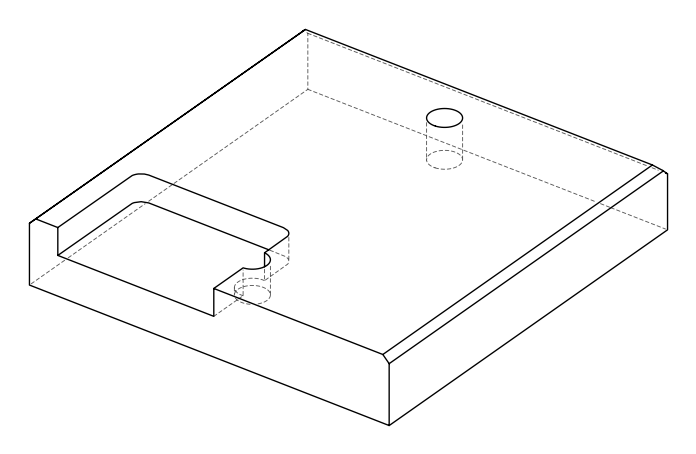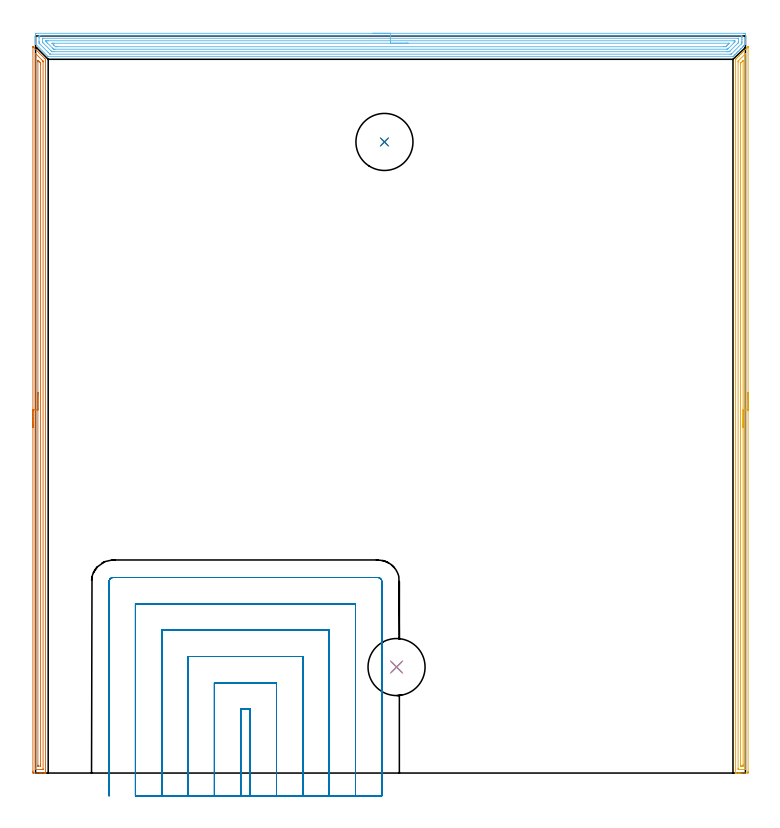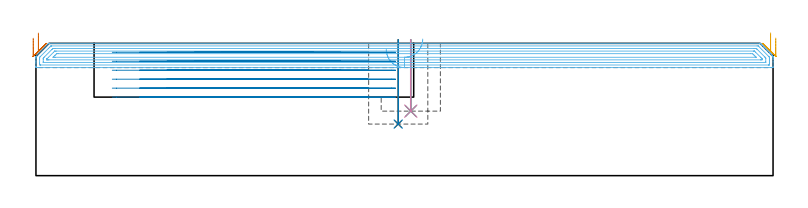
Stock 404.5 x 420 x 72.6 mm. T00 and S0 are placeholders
(PLAN: 8 operations, 5 tool changes, 65.5 min)
(1 INDEXABLE_INSERT_DRILL_BLIND_HOLE_FROM_SOLID | STEP1POCKET | NXT0302_013 | 0.19 min | 15236 mm3)
(2 DRILL_TO_ENLARGE_BLIND_HOLE | STEP1POCKET | UGT0301_382 | 0.19 min | 21486 mm3)
(3 INDEXABLE_INSERT_DRILL_BLIND_HOLE_FROM_SOLID_1 | STEP1POCKET_1 | NXT0302_013 | 0.16 min | 12780 mm3)
(4 DRILL_TO_ENLARGE_BLIND_HOLE_1 | STEP1POCKET_1 | UGT0301_382 | 0.16 min | 18060 mm3)
(5 AREA_MILL | FG_CHAMFER_SURFACE | UGT0205_001 | 10.04 min | 10537 mm3)
(6 AREA_MILL_1 | FG_CHAMFER_SURFACE_1 | UGT0205_001 | 16.29 min | 35550 mm3)
(7 AREA_MILL_2 | FG_CHAMFER_SURFACE_2 | UGT0205_001 | 10.05 min | 10602 mm3)
(8 MILL_SLOT | SLOT_PARTIAL_RECTANGULAR | UGT0201_136 | Follow Part, ap 5, ae 75% | 28.4 min | 612522 mm3)
(TOOL NXT0302_013 | Index. Insert Drill 21mm [880-D2100L25-05] | D21 PA176 FL105 Z2)
(TOOL UGT0301_382 | Twist Drill Flat Bottom 32.5 mm | D32.5 PA180 FL175 Z2)
(TOOL UGT0205_001 | Chamfer Mill 20 x 3 x 45 deg. | D20 FL50 Z2)
(TOOL UGT0201_136 | Carbide End Mill 20.0 | D20 FL30 Z4)
(OP 1 INDEXABLE_INSERT_DRILL_BLIND_HOLE_FROM_SOLID)
G17 G21 G94 G90
T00 M6
G54
G17 G0 G90 X198.8 Y359.6 S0 M3
G43 Z82.6 H1
G94 G81 G98 Z28.3 F250. R74.6
G80
M5
M2
(OP 2 DRILL_TO_ENLARGE_BLIND_HOLE)
G17 G21 G94 G90
T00 M6
G54
G17 G0 G90 X198.8 Y359.6 S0 M3
G43 Z82.6 H0
G94 G81 G98 Z28.3 F250. R74.6
G80
M5
M2
(OP 3 INDEXABLE_INSERT_DRILL_BLIND_HOLE_FROM_SOLID_1)
G17 G21 G94 G90
T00 M6
G54
G17 G0 G90 X205.7 Y60.4 S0 M3
G43 Z82.6 H1
G94 G81 G98 Z35.4 F250. R74.6
G80
M5
M2
(OP 4 DRILL_TO_ENLARGE_BLIND_HOLE_1)
G17 G21 G94 G90
T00 M6
G54
G17 G0 G90 X205.7 Y60.4 S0 M3
G43 Z82.6 H0
G94 G81 G98 Z35.4 F250. R74.6
G80
M5
M2
(OP 5 AREA_MILL)
G17 G21 G94 G90
T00 M6
G54
G17 G0 G90 X406. Y216.9 S1061 M3
G43 Z82.6 H0
Z75.5
G94 G1 Y216.862 Z74.628 F250.
Y216.748 Z73.763
Y216.559 Z72.912
Y216.297 Z72.08
Y215.963 Z71.274
Y215.56 Z70.5
Y215.092 Z69.764
Y214.56 Z69.072
Y213.971 Z68.429
Y213.328 Z67.84
Y212.636 Z67.308
Y211.9 Z66.84
Y211.126 Z66.437
Y210.32 Z66.103
Y209.488 Z65.841
Y208.637 Z65.652
Y207.772 Z65.538
Y206.9 Z65.5
Y1.038
X405.999 Y0.613 Z65.501
X405.995 Y0.151 Z65.503
X405.991 Y0.009 Z65.506
X405.538 Y0. Z65.959
X402.009 Z69.485
X401.456 Z70.041
X401.127 Z70.369
X400.574 Z70.922
X400.244 Z71.25
X399.585 Z71.914
X399.245 Z72.254
X398.907 Y0.007 Z72.583
X398.902 Y0.008 Z72.588
X398.9 Y0.167 Z72.6
Y406.489
X398.904 Y406.696 Z72.589
X398.911 Y406.714 Z72.583
X399.135 Y406.936 Z72.364
X399.16 Y406.96 Z72.34
X399.803 Y407.605 Z71.693
X400.011 Y407.811 Z71.489
X400.686 Y408.487 Z70.811
X400.862 Y408.662 Z70.638
X400.922 Y408.722 Z70.578
X401.568 Y409.369 Z69.929
X401.714 Y409.514 Z69.786
X401.814 Y409.615 Z69.685
X402.009 Y409.81 Z69.489
X402.111 Y409.912 Z69.386
X402.449 Y410.25 Z69.049
X402.565 Y410.365 Z68.935
X402.707 Y410.508 Z68.792
X402.891 Y410.692 Z68.606
X403.004 Y410.805 Z68.493
X403.6 Y411.401 Z67.899
X403.773 Y411.575 Z67.724
X404.493 Y412.294 Z67.006
X404.656 Y412.457 Z66.841
X405.386 Y413.187 Z66.113
X405.538 Y413.339 Z65.959
X405.979 Y413.779 Z65.521
X405.988 Y413.788 Z65.512
X405.999 Y413.796 Z65.501
X406. Y413.788 Z65.5
Y413.782
Y206.9
X404.586 Z66.914
X404.585 Y2.091 Z66.915
X404.584 Y2.04 Z66.916
X404.582 Y2.016 Z66.918
X404.58 Y2.011 Z66.92
X404.562 Y2.008 Z66.938
X404.167 Y2.001 Z67.333
X401.127 Z70.373
X400.636 Y2.003 Z70.864
X400.419 Y2.01 Z71.081
X400.321 Y2.025 Z71.179
X400.315 Y2.328 Z71.185
Y2.399
Y405.15
X400.32 Y405.56 Z71.18
X400.321 Y405.658 Z71.179
X400.375 Y405.717 Z71.125
X400.469 Y405.815 Z71.031
X400.692 Y406.043 Z70.808
X404.461 Y409.811 Z67.039
X404.551 Y409.898 Z66.949
X404.566 Y409.91 Z66.934
X404.575 Y409.917 Z66.925
X404.579 Y409.894 Z66.921
X404.585 Y409.686 Z66.915
Y409.615
X404.586 Y206.9 Z66.914
X403.172 Z68.328
X403.171 Y4.795 Z68.329
X403.169 Y4.185 Z68.331
X403.166 Y4.044 Z68.334
X403.165 Y4.017 Z68.335
X403.134 Y4.01 Z68.366
X403.071 Y4.003 Z68.429
X402.891 Y4.001 Z68.609
X402.191 Z69.309
X402.009 Y4.005 Z69.491
X401.826 Y4.01 Z69.674
X401.735 Y4.024 Z69.765
X401.732 Y4.091 Z69.768
X401.73 Y4.185 Z69.77
X401.729 Y4.469 Z69.771
Y403.647
X401.731 Y404.257 Z69.769
X401.734 Y404.534 Z69.766
X401.738 Y404.627 Z69.762
X401.796 Y404.688 Z69.704
X402.009 Y404.908 Z69.491
X403.016 Y405.916 Z68.484
X403.143 Y406.043 Z68.357
X403.154 Y406.05 Z68.346
X403.162 Y406.054 Z68.338
X403.165 Y406.043 Z68.335
X403.169 Y405.861 Z68.331
X403.171 Y405.759 Z68.329
X403.172 Y206.9 Z68.328
Y206.028 Z68.366
Y205.164 Z68.48
Y204.312 Z68.669
Y203.48 Z68.932
Y202.674 Z69.265
Y201.9 Z69.668
Y201.164 Z70.137
Y200.472 Z70.668
Y199.829 Z71.257
Y199.24 Z71.901
Y198.709 Z72.593
Y198.24 Z73.328
Y197.837 Z74.102
Y197.503 Z74.908
Y197.241 Z75.74
Y197.052 Z76.592
Y196.938 Z77.457
Y196.9 Z78.328
G0 Z82.6
M5
M2
(OP 6 AREA_MILL_1)
G17 G21 G94 G90
T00 M6
G54
G17 G0 G90 X192.25 Y421.5 S1061 M3
G43 Z82.6 H0
Z69.3
G94 G1 X192.288 Z68.428 F250.
X192.402 Z67.564
X192.591 Z66.712
X192.853 Z65.88
X193.187 Z65.074
X193.59 Z64.3
X194.059 Z63.564
X194.59 Z62.872
X195.179 Z62.229
X195.822 Z61.64
X196.514 Z61.108
X197.25 Z60.64
X198.024 Z60.237
X198.83 Z59.903
X199.662 Z59.641
X200.514 Z59.452
X201.378 Z59.338
X202.25 Z59.3
X403.395
X403.871 Y421.498 Z59.302
X404.342 Y421.494 Z59.303
X404.491 Y421.491 Z59.306
X404.5 Y421.03 Z59.767
Y418.381 Z62.413
Y416.974 Z63.822
Y416.616 Z64.179
Y415.829 Z64.97
Y415.733 Z65.065
X404.499 Y415.338 Z65.46
X404.493 Y415.297 Z65.501
X404.49 Y415.291 Z65.508
X404.467 Y415.267 Z65.532
X404.417 Y415.216 Z65.583
X404.169 Y414.968 Z65.829
X404.051 Y414.85 Z65.947
X403.871 Y414.671 Z66.128
X403.71 Y414.51 Z66.29
X403.61 Y414.409 Z66.389
X403.573 Y414.373 Z66.426
X403.168 Y413.967 Z66.83
X402.977 Y413.777 Z67.023
X402.859 Y413.659 Z67.141
X402.727 Y413.526 Z67.271
X402.679 Y413.478 Z67.32
X402.008 Y412.808 Z67.992
X401.845 Y412.643 Z68.154
X401.785 Y412.584 Z68.214
X401.158 Y411.958 Z68.842
X400.962 Y411.76 Z69.036
X400.307 Y411.107 Z69.693
X400.079 Y410.877 Z69.919
X399.457 Y410.257 Z70.543
X399.401 Y410.2 Z70.599
X399.196 Y409.995 Z70.801
X398.606 Y409.406 Z71.393
X398.507 Y409.306 Z71.493
X398.314 Y409.112 Z71.684
X397.756 Y408.556 Z72.244
X397.613 Y408.412 Z72.386
X397.411 Y408.216 Z72.579
X397.396 Y408.204 Z72.589
X397.166 Y408.2 Z72.6
X7.334
X7.204 Y408.204 Z72.589
X7.194 Y408.209 Z72.584
X7.029 Y408.37 Z72.429
X0.109 Y415.291 Z65.506
X0.01 Y415.392 Z65.404
X0. Y415.65 Z65.15
Y415.898 Z64.901
Y416.616 Z64.179
Y417.857 Z62.94
Y418.381 Z62.413
Y419.002 Z61.793
Y420.768 Z60.029
X0.003 Y421.03 Z59.767
X0.01 Y421.491 Z59.305
X0.158 Y421.495 Z59.303
X0.629 Y421.5 Z59.3
X202.25
Y420.086 Z60.714
X402.083 Y420.085 Z60.715
X402.146
X402.468 Y420.079 Z60.721
X402.49 Y419.974 Z60.826
X402.497 Y419.738 Z61.062
X402.499 Y419.264 Z61.536
X402.5 Y418.853 Z61.947
Y417.97 Z62.83
Y417.087 Z63.713
X402.497 Y416.616 Z64.184
X402.493 Y416.211 Z64.589
X402.473 Y415.733 Z65.067
X402.282 Y415.536 Z65.264
X402.083 Y415.333 Z65.467
X396.718 Y409.969 Z70.831
X396.506 Y409.763 Z71.037
X396.405 Y409.667 Z71.133
X396.34 Y409.621 Z71.179
X395.762 Y409.614 Z71.186
X8.614
X8.406 Y409.616 Z71.184
X8.302 Y409.619 Z71.181
X8.255 Y409.621 Z71.179
X8.167 Y409.695 Z71.105
X7.782 Y410.071 Z70.729
X7.414 Y410.436 Z70.364
X6.887 Y410.962 Z69.838
X2.417 Y415.434 Z65.366
X2.124 Y415.733 Z65.067
X2.028 Y415.834 Z64.966
X2.01 Y415.939 Z64.861
X2.003 Y416.141 Z64.659
X2.001 Y416.616 Z64.184
X2. Y417.027 Z63.773
Y418.793 Z62.007
X2.001 Y419.264 Z61.536
X2.003 Y419.673 Z61.127
X2.011 Y420.079 Z60.721
X2.417 Y420.085 Z60.715
X2.479
X202.25 Y420.086 Z60.714
Y418.672 Z62.128
X400.295 Y418.671 Z62.129
X400.393 Y418.67 Z62.13
X400.47 Y418.667 Z62.133
X400.487 Y418.665 Z62.135
X400.491 Y418.641 Z62.159
X400.495 Y418.584 Z62.216
X400.499 Y418.381 Z62.419
Y416.616 Z64.184
X400.497 Y416.416 Z64.384
X400.49 Y416.214 Z64.586
X400.295 Y415.999 Z64.801
X400.163 Y415.863 Z64.937
X400.033 Y415.733 Z65.067
X395.721 Y411.421 Z69.379
X395.617 Y411.319 Z69.481
X395.384 Y411.095 Z69.705
X395.317 Y411.035 Z69.765
X395.22 Y411.033 Z69.767
X394.93 Y411.03 Z69.77
X394.33 Y411.029 Z69.771
X394.036 Y411.028 Z69.772
X10.464 Y411.029 Z69.771
X9.863 Y411.03 Z69.77
X9.57 Y411.032 Z69.768
X9.281 Y411.035 Z69.765
X8.988 Y411.319 Z69.481
X8.676 Y411.625 Z69.175
X4.567 Y415.733 Z65.067
X4.205 Y416.096 Z64.704
X4.079 Y416.228 Z64.572
X4.018 Y416.293 Z64.507
X4.01 Y416.413 Z64.387
X4.004 Y416.616 Z64.184
X4.001 Y416.817 Z63.983
Y418.381 Z62.419
X4.002 Y418.582 Z62.218
X4.009 Y418.65 Z62.15
X4.012 Y418.666 Z62.134
X4.023 Y418.667 Z62.133
X4.058 Y418.669 Z62.131
X4.205 Y418.671 Z62.129
X202.25 Y418.672 Z62.128
Y417.257 Z63.543
X397.613
X397.858 Y417.256 Z63.544
X398.36 Y417.252 Z63.548
X398.477 Y417.25 Z63.55
X398.49 Y417.055 Z63.745
X398.481 Y416.641 Z64.159
X398.458 Y416.616 Z64.184
X398.041 Y416.192 Z64.608
X397.613 Y415.761 Z65.039
X394.936 Y413.084 Z67.716
X394.485 Y412.641 Z68.159
X394.331 Y412.492 Z68.308
X394.275 Y412.45 Z68.35
X394.198 Y412.447 Z68.353
X394.036 Y412.445 Z68.355
X393.792 Y412.443 Z68.357
X11.114
X10.464 Y412.445 Z68.355
X10.372 Y412.447 Z68.353
X10.319 Y412.449 Z68.351
X10.27 Y412.491 Z68.309
X10.066 Y412.689 Z68.111
X9.665 Y413.084 Z67.716
X6.887 Y415.861 Z64.939
X6.138 Y416.616 Z64.184
X6.035 Y416.725 Z64.075
X6.01 Y416.755 Z64.045
X6.006 Y416.78 Z64.02
X6.003 Y416.835 Z63.965
X6.001 Y417.054 Z63.746
Y417.163 Z63.637
X6.003 Y417.218 Z63.582
X6.007 Y417.244 Z63.556
X6.011 Y417.25 Z63.55
X6.022 Y417.252 Z63.548
X6.239 Y417.256 Z63.544
X6.887 Y417.257 Z63.543
X7.132
X202.25
Y415.843 Z64.957
X394.819 Y415.842 Z64.958
X394.93 Y415.841 Z64.959
X395.041 Y415.836 Z64.964
X395.217 Y415.827 Z64.973
X395.13 Y415.733 Z65.067
X395.032 Y415.632 Z65.168
X394.93 Y415.528 Z65.272
X394.589 Y415.187 Z65.613
X394.036 Y414.634 Z66.166
X393.699 Y414.3 Z66.5
X393.359 Y413.967 Z66.833
X393.248 Y413.863 Z66.937
X392.248 Y413.857 Z66.943
X12.252
X11.465 Y413.862 Z66.938
X11.358 Y413.864 Z66.936
X11.243 Y413.967 Z66.833
X10.464 Y414.735 Z66.065
X10.348 Y414.85 Z65.95
X9.57 Y415.63 Z65.17
X9.471 Y415.733 Z65.067
X9.381 Y415.829 Z64.971
X9.465 Y415.837 Z64.963
X9.57 Y415.839 Z64.961
X10.352 Y415.843 Z64.957
X10.464
X202.25
X203.122 Z64.995
X203.987 Z65.109
X204.838 Z65.298
X205.67 Z65.56
X206.476 Z65.894
X207.25 Z66.297
X207.986 Z66.765
X208.678 Z67.296
X209.321 Z67.886
X209.91 Z68.529
X210.442 Z69.221
X210.91 Z69.957
X211.313 Z70.731
X211.647 Z71.537
X211.909 Z72.369
X212.098 Z73.22
X212.212 Z74.085
X212.25 Z74.957
G0 Z82.6
M5
M2
(OP 7 AREA_MILL_2)
G17 G21 G94 G90
T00 M6
G54
G17 G0 G90 X-1.5 Y196.95 S1061 M3
G43 Z82.6 H0
Z75.4
G94 G1 Y196.988 Z74.528 F250.
Y197.102 Z73.664
Y197.291 Z72.812
Y197.553 Z71.98
Y197.887 Z71.174
Y198.29 Z70.4
Y198.758 Z69.664
Y199.29 Z68.972
Y199.879 Z68.329
Y200.522 Z67.74
Y201.214 Z67.208
Y201.95 Z66.74
Y202.724 Z66.337
Y203.53 Z66.003
Y204.362 Z65.741
Y205.214 Z65.552
Y206.078 Z65.438
Y206.95 Z65.4
Y413.622
X-1.495 Y413.879 Z65.404
X-1.494 Y413.882 Z65.405
X-1.479 Y413.879 Z65.421
X-1.328 Y413.728 Z65.572
X-0.998 Y413.4 Z65.898
X5.198 Y407.204 Z72.095
X5.645 Y406.755 Z72.544
X5.699 Y406.695 Z72.583
X5.7 Y406.138 Z72.6
Y0.17
X5.697 Y0.01 Z72.588
X5.678 Y0.007 Z72.569
X5.319 Y0. Z72.218
X4.985 Z71.884
X4.313 Z71.208
X3.092 Z69.988
X2.543 Z69.437
X-0.998 Y0.001 Z65.899
X-1.234 Y0.003 Z65.663
X-1.492 Y0.009 Z65.406
X-1.495 Y0.115 Z65.403
X-1.499 Y0.616 Z65.401
X-1.5 Y1.123 Z65.4
Y206.95
X-0.086 Z66.814
X-0.085 Y409.711 Z66.815
X-0.082 Y409.902 Z66.818
X-0.079 Y409.995 Z66.821
X-0.073 Y410.012 Z66.827
X-0.045 Y409.988 Z66.855
X0.032 Y409.915 Z66.932
X0.239 Y409.711 Z67.139
X3.428 Y406.522 Z70.328
X3.81 Y406.138 Z70.71
X4.2 Y405.738 Z71.1
X4.279 Y405.646 Z71.179
X4.282 Y405.596 Z71.182
X4.284 Y405.489 Z71.184
X4.286 Y405.272 Z71.186
Y2.403
X4.285 Y2.186 Z71.185
X4.282 Y2.078 Z71.182
X4.279 Y2.027 Z71.179
X4.274 Y2.01 Z71.174
X4.225 Y2.008 Z71.125
X3.826 Y2.001 Z70.726
X0.285 Z67.185
X0.041 Y2.006 Z66.941
X-0.066 Y2.01 Z66.834
X-0.085 Y2.374 Z66.815
Y2.403
X-0.086 Y206.95 Z66.814
X1.328 Z68.228
X1.329 Y405.245 Z68.229
X1.33 Y405.576 Z68.23
X1.334 Y406.138 Z68.234
X1.335 Y406.149 Z68.235
X1.356 Y406.138 Z68.256
X1.657 Y405.841 Z68.557
X2.255 Y405.245 Z69.155
X2.543 Y404.954 Z69.443
X2.84 Y404.649 Z69.74
X2.865 Y404.606 Z69.765
X2.867 Y404.55 Z69.767
X2.87 Y404.462 Z69.77
X2.871 Y404.352 Z69.771
Y404.02
Y4.751
X2.869 Y4.189 Z69.769
X2.866 Y4.024 Z69.766
X2.865 Y4.012 Z69.765
X2.842 Y4.008 Z69.742
X2.792 Y4.003 Z69.692
X2.729 Y4. Z69.629
X1.657 Y4.001 Z68.557
X1.47 Y4.003 Z68.37
X1.346 Y4.009 Z68.246
X1.334 Y4.012 Z68.234
X1.332 Y4.017 Z68.232
X1.33 Y4.038 Z68.23
X1.328 Y4.521 Z68.228
Y206.95
Y207.822 Z68.267
Y208.687 Z68.38
Y209.538 Z68.569
Y210.37 Z68.832
Y211.176 Z69.165
Y211.95 Z69.568
Y212.686 Z70.037
Y213.378 Z70.568
Y214.021 Z71.157
Y214.61 Z71.801
Y215.142 Z72.493
Y215.61 Z73.228
Y216.013 Z74.002
Y216.347 Z74.808
Y216.609 Z75.64
Y216.798 Z76.492
Y216.912 Z77.357
Y216.95 Z78.228
G0 Z82.6
M5
M2
(OP 8 MILL_SLOT)
G17 G21 G94 G90
T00 M6
G54
G17 G0 G90 X122.3 Y-13. S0 M3
G43 Z82.6 H0
Z67.683
G94 G1 Y-10. F250.
Y36.4 F500.
X116.9
Y-10.
Y-13. F250.
X137.3
Y-10.
Y51.4 F500.
X101.9
Y-10.
Y-13. F250.
X152.3
Y-10.
Y66.4 F500.
X86.9
Y-10.
Y-13. F250.
X167.3
Y-10.
Y81.4 F500.
X71.9
Y-10.
Y-13. F250.
X182.3
Y-10.
Y96.4 F500.
X56.9
Y-10.
Y-13. F250.
X197.3
Y-10.
Y109.1 F500.
G3 X195. Y111.4 R2.3
G1 X44.2
G3 X41.9 Y109.1 R2.3
G1 Y-10.
Y-13. F250.
G0 X122.3 Z62.767
G1 Y-10.
Y36.4 F500.
X116.9
Y-10.
Y-13. F250.
X137.3
Y-10.
Y51.4 F500.
X101.9
Y-10.
Y-13. F250.
X152.3
Y-10.
Y66.4 F500.
X86.9
Y-10.
Y-13. F250.
X167.3
Y-10.
Y81.4 F500.
X71.9
Y-10.
Y-13. F250.
X182.3
Y-10.
Y96.4 F500.
X56.9
Y-10.
Y-13. F250.
X197.3
Y-10.
Y109.1 F500.
G3 X195. Y111.4 R2.3
G1 X44.2
G3 X41.9 Y109.1 R2.3
G1 Y-10.
Y-13. F250.
G0 X122.3 Z57.85
G1 Y-10.
Y36.4 F500.
X116.9
Y-10.
Y-13. F250.
X137.3
Y-10.
Y51.4 F500.
X101.9
Y-10.
Y-13. F250.
X152.3
Y-10.
Y66.4 F500.
X86.9
Y-10.
Y-13. F250.
X167.3
Y-10.
Y81.4 F500.
X71.9
Y-10.
Y-13. F250.
X182.3
Y-10.
Y96.4 F500.
X56.9
Y-10.
Y-13. F250.
X197.3
Y-10.
Y109.1 F500.
G3 X195. Y111.4 R2.3
G1 X44.2
G3 X41.9 Y109.1 R2.3
G1 Y-10.
Y-13. F250.
G0 X122.3 Z52.933
G1 Y-10.
Y36.4 F500.
X116.9
Y-10.
Y-13. F250.
X137.3
Y-10.
Y51.4 F500.
X101.9
Y-10.
Y-13. F250.
X152.3
Y-10.
Y66.4 F500.
X86.9
Y-10.
Y-13. F250.
X167.3
Y-10.
Y81.4 F500.
X71.9
Y-10.
Y-13. F250.
X182.3
Y-10.
Y96.4 F500.
X56.9
Y-10.
Y-13. F250.
X197.3
Y-10.
Y109.1 F500.
G3 X195. Y111.4 R2.3
G1 X44.2
G3 X41.9 Y109.1 R2.3
G1 Y-10.
Y-13. F250.
G0 X122.3 Z48.017
G1 Y-10.
Y36.4 F500.
X116.9
Y-10.
Y-13. F250.
X137.3
Y-10.
Y51.4 F500.
X101.9
Y-10.
Y-13. F250.
X152.3
Y-10.
Y66.4 F500.
X86.9
Y-10.
Y-13. F250.
X167.3
Y-10.
Y81.4 F500.
X71.9
Y-10.
Y-13. F250.
X182.3
Y-10.
Y96.4 F500.
X56.9
Y-10.
Y-13. F250.
X197.3
Y-10.
Y109.1 F500.
G3 X195. Y111.4 R2.3
G1 X44.2
G3 X41.9 Y109.1 R2.3
G1 Y-10.
Y-13. F250.
G0 X122.3 Z43.1
G1 Y-10.
Y36.4 F500.
X116.9
Y-10.
Y-13. F250.
X137.3
Y-10.
Y51.4 F500.
X101.9
Y-10.
Y-13. F250.
X152.3
Y-10.
Y66.4 F500.
X86.9
Y-10.
Y-13. F250.
X167.3
Y-10.
Y81.4 F500.
X71.9
Y-10.
Y-13. F250.
X182.3
Y-10.
Y96.4 F500.
X56.9
Y-10.
Y-13. F250.
X197.3
Y-10.
Y109.1 F500.
G3 X195. Y111.4 R2.3
G1 X44.2
G3 X41.9 Y109.1 R2.3
G1 Y-10.
Y-13. F250.
G0 Z82.6
M5
M2
